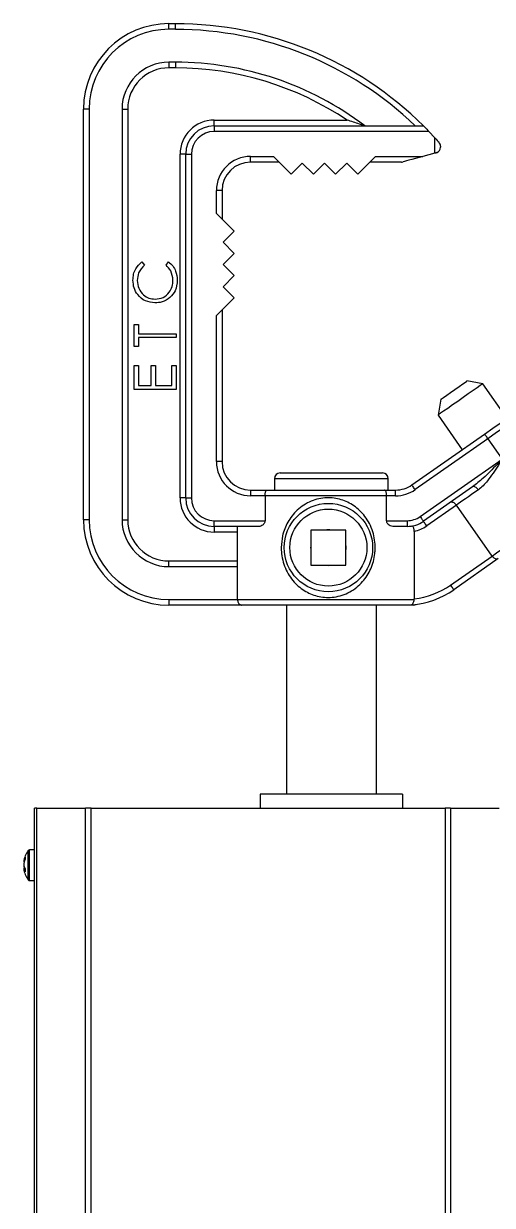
# Model space of a CAD drawing. Extents: x 8 to 113, y 1 to 87.
# Drawn here: x 13.85 to 17.96, y 43.08 to 53.45 of the extents above; entities that cross this region are included whole.
import ezdxf

# ---------------------------------------------------------------- set-up
doc = ezdxf.new("R2010")
doc.units = 0
doc.header["$MEASUREMENT"] = 0
doc.layers.add('OBJECT', color=7, linetype='CONTINUOUS')

msp = doc.modelspace()

# ---------------------------------------------------------------- linework, layer by layer
at = {"layer": 'OBJECT'}
for p, q in [((15.121, 53.401), (15.121, 53.451)), ((15.121, 53.451), (15.178, 53.451)), ((15.178, 53.401), (15.178, 53.451)), ((15.178, 53.401), (15.121, 53.401)), ((15.178, 53.113), (15.121, 53.113)), ((15.121, 53.113), (15.121, 53.063)), ((15.178, 53.063), (15.121, 53.063)), ((15.178, 53.113), (15.178, 53.063)), ((14.371, 49.096), (14.371, 52.701)), ((14.421, 52.701), (14.371, 52.701)), ((14.421, 52.701), (14.421, 49.096)), ((14.709, 52.701), (14.709, 49.096)), ((14.709, 52.701), (14.759, 52.701)), ((14.759, 52.701), (14.759, 49.096)), ((15.518, 52.554), (15.518, 52.604)), ((15.518, 52.604), (16.685, 52.604)), ((15.518, 52.554), (15.518, 52.504)), ((15.518, 52.554), (17.355, 52.554)), ((17.402, 52.504), (15.518, 52.504)), ((17.402, 52.504), (17.454, 52.448)), ((17.454, 52.314), (17.454, 52.448)), ((15.218, 49.287), (15.218, 52.304)), ((15.268, 52.304), (15.218, 52.304)), ((15.268, 49.287), (15.268, 52.304)), ((15.268, 52.304), (15.318, 52.304)), ((15.318, 52.304), (15.318, 49.287)), ((17.454, 52.314), (17.349, 52.285)), ((17.504, 52.374), (17.504, 52.366)), ((15.837, 52.285), (16.037, 52.285)), ((15.837, 52.235), (15.837, 52.285)), ((16.087, 52.235), (15.837, 52.235)), ((16.037, 52.285), (16.193, 52.129)), ((16.193, 52.129), (16.291, 52.226)), ((16.291, 52.226), (16.388, 52.129)), ((16.388, 52.129), (16.486, 52.226)), ((16.486, 52.226), (16.583, 52.129)), ((16.583, 52.129), (16.681, 52.226)), ((16.681, 52.226), (16.778, 52.129)), ((16.778, 52.129), (16.934, 52.285)), ((17.162, 52.235), (16.884, 52.235)), ((16.934, 52.285), (17.349, 52.285)), ((15.537, 51.785), (15.537, 51.985)), ((15.587, 51.985), (15.537, 51.985)), ((15.587, 51.985), (15.587, 51.735)), ((15.693, 51.629), (15.537, 51.785)), ((15.596, 51.531), (15.693, 51.629)), ((15.693, 51.434), (15.596, 51.531)), ((14.883, 51.36), (14.905, 51.331)), ((15.095, 51.331), (15.117, 51.36)), ((15.596, 51.336), (15.693, 51.434)), ((15.693, 51.239), (15.596, 51.336)), ((15.596, 51.141), (15.693, 51.239)), ((15.537, 50.888), (15.693, 51.044)), ((15.693, 51.044), (15.596, 51.141)), ((15.587, 50.938), (15.587, 49.606)), ((15.537, 49.606), (15.537, 50.888)), ((14.815, 50.809), (14.853, 50.809)), ((14.815, 50.615), (14.815, 50.809)), ((14.853, 50.809), (14.853, 50.729)), ((14.853, 50.729), (15.185, 50.729)), ((15.185, 50.696), (14.853, 50.696)), ((14.853, 50.696), (14.853, 50.615)), ((15.185, 50.729), (15.185, 50.696)), ((14.853, 50.615), (14.815, 50.615)), ((14.815, 50.449), (14.853, 50.449)), ((14.815, 50.24), (14.815, 50.449)), ((14.853, 50.449), (14.853, 50.273)), ((14.966, 50.273), (14.966, 50.449)), ((14.966, 50.449), (15.004, 50.449)), ((15.004, 50.449), (15.004, 50.273)), ((15.147, 50.273), (15.147, 50.449)), ((15.147, 50.449), (15.185, 50.449)), ((15.185, 50.449), (15.185, 50.24)), ((15.185, 50.24), (14.815, 50.24)), ((14.853, 50.273), (14.966, 50.273)), ((15.004, 50.273), (15.147, 50.273)), ((17.875, 50.289), (17.736, 50.314)), ((18.088, 49.985), (17.875, 50.289)), ((17.506, 50.153), (17.482, 50.014)), ((17.482, 50.014), (17.695, 49.71)), ((17.253, 49.401), (17.891, 49.848)), ((17.92, 49.807), (17.282, 49.36)), ((17.92, 49.807), (18.046, 49.627)), ((15.587, 49.606), (15.537, 49.606)), ((17.325, 49.123), (18.046, 49.627)), ((16.096, 49.506), (16.996, 49.506)), ((16.046, 49.456), (16.046, 49.356)), ((17.046, 49.456), (16.046, 49.456)), ((17.046, 49.356), (17.046, 49.456)), ((17.786, 49.384), (17.354, 49.082)), ((15.268, 49.287), (15.218, 49.287)), ((15.268, 49.287), (15.318, 49.287)), ((15.837, 49.356), (15.837, 49.306)), ((15.837, 49.356), (15.982, 49.356)), ((15.964, 49.306), (15.837, 49.306)), ((15.964, 49.306), (15.964, 49.087)), ((17.031, 49.306), (15.964, 49.306)), ((15.982, 49.356), (17.013, 49.356)), ((17.013, 49.356), (17.11, 49.356)), ((17.031, 49.087), (17.031, 49.306)), ((17.11, 49.306), (17.031, 49.306)), ((17.11, 49.306), (17.11, 49.356)), ((17.643, 49.223), (17.383, 49.041)), ((17.956, 48.777), (17.643, 49.223)), ((14.421, 49.096), (14.371, 49.096)), ((14.709, 49.096), (14.759, 49.096)), ((15.518, 49.037), (15.518, 49.087)), ((15.518, 49.087), (15.964, 49.087)), ((17.031, 49.087), (17.211, 49.087)), ((17.211, 49.087), (17.211, 49.037)), ((15.91, 49.037), (15.518, 49.037)), ((15.518, 49.037), (15.518, 48.987)), ((15.723, 48.987), (15.518, 48.987)), ((15.723, 48.684), (15.723, 49.037)), ((16.674, 49.005), (16.366, 49.005)), ((16.366, 49.005), (16.366, 48.697)), ((16.674, 48.697), (16.674, 49.005)), ((17.211, 49.037), (17.085, 49.037)), ((17.272, 48.993), (17.272, 48.4)), ((17.592, 48.522), (17.956, 48.777)), ((15.121, 48.684), (15.121, 48.734)), ((15.121, 48.734), (15.723, 48.734)), ((15.121, 48.684), (15.723, 48.684)), ((15.723, 48.396), (15.723, 48.684)), ((16.366, 48.697), (16.674, 48.697)), ((18.011, 48.755), (17.621, 48.481)), ((15.121, 48.396), (15.121, 48.346)), ((15.121, 48.396), (15.723, 48.396)), ((15.759, 48.346), (15.121, 48.346)), ((15.723, 48.396), (17.272, 48.396)), ((17.266, 48.346), (15.759, 48.346)), ((16.151, 48.346), (16.151, 46.686)), ((16.941, 46.686), (16.941, 48.346)), ((17.272, 48.396), (17.272, 48.4)), ((17.171, 46.686), (15.921, 46.686)), ((15.921, 46.686), (15.921, 46.563)), ((17.171, 46.686), (17.171, 46.563)), ((13.941, 39.788), (13.941, 46.563)), ((13.961, 46.563), (13.941, 46.563)), ((13.961, 39.788), (13.961, 46.563)), ((13.961, 46.563), (14.389, 46.563)), ((14.389, 39.788), (14.389, 46.563)), ((14.438, 46.563), (14.389, 46.563)), ((14.438, 46.563), (17.544, 46.563)), ((14.438, 39.788), (14.438, 46.563)), ((17.544, 46.563), (17.544, 39.788)), ((17.593, 46.563), (17.544, 46.563)), ((17.593, 46.563), (17.593, 39.788)), ((17.593, 46.563), (18.02, 46.563)), ((13.885, 46.166), (13.885, 46.191)), ((13.885, 45.934), (13.885, 46.166)), ((13.941, 46.198), (13.898, 46.198)), ((13.898, 46.171), (13.898, 46.198)), ((13.898, 45.928), (13.898, 46.171)), ((13.849, 46.088), (13.846, 46.088)), ((13.846, 46.063), (13.846, 46.059)), ((13.846, 46.059), (13.847, 46.059)), ((13.854, 46.038), (13.846, 46.037)), ((13.898, 45.928), (13.941, 45.928))]:
    msp.add_line(p, q, dxfattribs=at)
at = {"layer": 'OBJECT', "flags": 128}
for points in [[(17.355, 52.554), (17.356, 52.553), (17.358, 52.55), (17.363, 52.545), (17.369, 52.539), (17.376, 52.532), (17.384, 52.523), (17.393, 52.513), (17.402, 52.504)], [(17.454, 52.448), (17.465, 52.437), (17.474, 52.426), (17.483, 52.417), (17.491, 52.409)], [(17.468, 52.318), (17.463, 52.316), (17.459, 52.315), (17.454, 52.314)], [(17.349, 52.285), (17.316, 52.275), (17.283, 52.267), (17.253, 52.258), (17.227, 52.251), (17.204, 52.245), (17.187, 52.24), (17.175, 52.237)], [(17.875, 50.289), (17.869, 50.285), (17.853, 50.273), (17.826, 50.254), (17.79, 50.23), (17.748, 50.2), (17.702, 50.168), (17.655, 50.135), (17.609, 50.103), (17.567, 50.073), (17.531, 50.048), (17.504, 50.03), (17.488, 50.018), (17.482, 50.014)], [(17.506, 50.153), (17.513, 50.157), (17.531, 50.17), (17.558, 50.189), (17.593, 50.214), (17.631, 50.24), (17.667, 50.266), (17.699, 50.288), (17.722, 50.304), (17.734, 50.313), (17.736, 50.314)], [(17.891, 49.848), (17.964, 49.899), (18.036, 49.949), (18.104, 49.996), (18.166, 50.04), (18.222, 50.079), (18.27, 50.112), (18.308, 50.139), (18.336, 50.159), (18.353, 50.171), (18.359, 50.175)], [(18.429, 50.163), (18.427, 50.162), (18.416, 50.154), (18.393, 50.138), (18.36, 50.115), (18.318, 50.085), (18.266, 50.049), (18.206, 50.007), (18.141, 49.961), (18.07, 49.912), (17.996, 49.86), (17.92, 49.807)], [(17.92, 49.807), (17.914, 49.815), (17.909, 49.822), (17.904, 49.829), (17.9, 49.836), (17.896, 49.841), (17.893, 49.844), (17.892, 49.847), (17.891, 49.848)], [(17.282, 49.36), (17.277, 49.368), (17.271, 49.376), (17.266, 49.383), (17.262, 49.389), (17.258, 49.394), (17.256, 49.398), (17.254, 49.4), (17.253, 49.401)], [(17.836, 49.358), (17.83, 49.366), (17.823, 49.373), (17.816, 49.378), (17.809, 49.383), (17.802, 49.386), (17.796, 49.387), (17.79, 49.386), (17.786, 49.384)], [(17.956, 48.777), (17.994, 48.804), (18.043, 48.838), (18.1, 48.878), (18.164, 48.923), (18.234, 48.972), (18.309, 49.024), (18.386, 49.078), (18.464, 49.133), (18.54, 49.186), (18.614, 49.238), (18.683, 49.286), (18.746, 49.33), (18.801, 49.369), (18.847, 49.401), (18.883, 49.426), (18.908, 49.444), (18.922, 49.453), (18.924, 49.455)], [(17.836, 49.358), (17.805, 49.337), (17.776, 49.317), (17.749, 49.298), (17.724, 49.28), (17.701, 49.264), (17.679, 49.249), (17.66, 49.235), (17.643, 49.223)], [(17.325, 49.123), (17.331, 49.115), (17.336, 49.107), (17.341, 49.1), (17.346, 49.094), (17.349, 49.089), (17.352, 49.085), (17.353, 49.083), (17.354, 49.082)], [(17.383, 49.041), (17.377, 49.049), (17.372, 49.057), (17.367, 49.064), (17.362, 49.07), (17.359, 49.075), (17.356, 49.079), (17.355, 49.081), (17.354, 49.082)], [(17.621, 48.481), (17.62, 48.482), (17.619, 48.484), (17.616, 48.488), (17.612, 48.493), (17.608, 48.5), (17.603, 48.507), (17.598, 48.514), (17.592, 48.522)]]:
    msp.add_lwpolyline(points, dxfattribs=at)
at = {"layer": 'OBJECT'}
for radius in [0.388, 0.338]:
    msp.add_circle((16.52, 48.851), radius, dxfattribs=at)
for centre, radius, start, end in [((15.121, 52.701), 0.75, 90, 180), ((15.178, 50.361), 3.089, 45.2072, 90), ((15.121, 52.701), 0.7, 90, 180), ((15.178, 50.361), 3.039, 46.1647, 90), ((15.121, 52.701), 0.412, 90, 180), ((15.121, 52.701), 0.362, 90, 180), ((15.178, 50.361), 2.751, 52.8291, 90), ((15.178, 50.361), 2.701, 56.1083, 90), ((15.518, 52.304), 0.3, 90, 180), ((15.518, 52.304), 0.25, 90, 180), ((15.518, 52.304), 0.2, 90, 180), ((17.454, 52.374), 0.05, 0, 43.1786), ((17.454, 52.366), 0.05, 285.472, 0), ((15.837, 51.985), 0.3, 90, 180), ((15.837, 51.985), 0.25, 90, 180), ((17.162, 52.285), 0.05, 270, 285.472), ((15.837, 49.606), 0.3, 180, 270), ((15.837, 49.606), 0.25, 180, 270), ((16.096, 49.456), 0.05, 90, 180), ((16.996, 49.456), 0.05, 0, 90), ((17.11, 49.606), 0.25, 270, 305), ((15.518, 49.287), 0.3, 180, 270), ((15.518, 49.287), 0.25, 180, 270), ((15.518, 49.287), 0.2, 180, 270), ((17.11, 49.606), 0.3, 270, 305), ((15.121, 49.096), 0.75, 180, 270), ((15.121, 49.096), 0.7, 180, 270), ((15.121, 49.096), 0.412, 180, 270), ((15.121, 49.096), 0.362, 180, 270), ((17.211, 49.287), 0.2, 270, 305), ((17.211, 49.287), 0.25, 270, 305), ((16.52, 48.851), 0.156, 80.8155, 99.1845), ((17.211, 49.287), 0.3, 281.8148, 305), ((16.52, 48.851), 0.156, 170.8155, 189.1845), ((16.52, 48.851), 0.156, 350.8155, 9.1845), ((16.52, 48.851), 0.156, 260.8155, 279.1845), ((17.191, 49.096), 0.75, 274.6702, 305), ((17.191, 49.096), 0.7, 276.6779, 305), ((17.266, 48.396), 0.05, 270, 298.6118), ((14.065, 46.063), 0.221, 144.3318, 172.0078), ((13.898, 46.183), 0.015, 90, 144.3318), ((13.987, 46.074), 0.142, 154.8121, 174.0172), ((14, 46.05), 0.155, 155.8157, 173.9362), ((13.941, 46.081), 0.0963, 188.483, 211.0832), ((13.954, 46.124), 0.0959, 173.8935, 186.1065), ((13.995, 46.074), 0.15, 185.908, 194.1978), ((13.928, 46.049), 0.083, 188.3727, 213.3302), ((14.065, 46.063), 0.221, 187.9922, 215.6682), ((14.032, 46.017), 0.174, 175.4693, 184.5307), ((13.898, 45.943), 0.015, 215.6682, 270)]:
    msp.add_arc(centre, radius, start, end, dxfattribs=at)
for points, knots in [([(16.841, 52.554), (16.84, 52.554), (16.84, 52.554), (16.835, 52.556), (16.82, 52.56), (16.77, 52.577), (16.721, 52.593), (16.685, 52.604), (16.685, 52.604)], [0, 0, 0, 0, 0.034211, 0.076781, 0.150366, 0.36204, 0.99791, 1, 1, 1, 1]), ([(14.805, 51.198), (14.806, 51.216), (14.808, 51.25), (14.83, 51.31), (14.863, 51.341), (14.883, 51.36)], [0, 0, 0, 0, 0.28084, 0.561441, 1, 1, 1, 1]), ([(15.117, 51.36), (15.13, 51.348), (15.156, 51.325), (15.187, 51.271), (15.192, 51.226), (15.194, 51.199)], [0, 0, 0, 0, 0.280397, 0.560819, 1, 1, 1, 1]), ([(14.905, 51.331), (14.885, 51.309), (14.849, 51.271), (14.845, 51.219), (14.843, 51.196)], [0, 0, 0, 0, 0.5583842, 1, 1, 1, 1]), ([(15.156, 51.199), (15.153, 51.227), (15.146, 51.278), (15.11, 51.315), (15.095, 51.331)], [0, 0, 0, 0, 0.5587747, 1, 1, 1, 1]), ([(14.998, 50.999), (14.969, 51.003), (14.911, 51.009), (14.847, 51.064), (14.81, 51.13), (14.807, 51.175), (14.805, 51.198)], [0, 0, 0, 0, 0.279511, 0.55908, 0.779375, 1, 1, 1, 1]), ([(14.843, 51.196), (14.846, 51.173), (14.851, 51.125), (14.891, 51.07), (14.944, 51.037), (14.981, 51.034), (15, 51.032)], [0, 0, 0, 0, 0.279865, 0.559533, 0.779673, 1, 1, 1, 1]), ([(15, 51.032), (15.024, 51.035), (15.072, 51.041), (15.123, 51.087), (15.152, 51.142), (15.155, 51.18), (15.156, 51.199)], [0, 0, 0, 0, 0.279431, 0.558928, 0.779288, 1, 1, 1, 1]), ([(15.194, 51.199), (15.191, 51.166), (15.186, 51.108), (15.147, 51.065), (15.129, 51.046)], [0, 0, 0, 0, 0.559803, 1, 1, 1, 1]), ([(15.129, 51.046), (15.107, 51.031), (15.067, 51.003), (15.019, 51), (14.998, 50.999)], [0, 0, 0, 0, 0.55902, 1, 1, 1, 1]), ([(18.046, 49.627), (18.045, 49.627), (18.03, 49.611), (17.975, 49.555), (17.892, 49.468), (17.817, 49.409), (17.786, 49.384)], [0, 0, 0, 0, 0.002856, 0.178549, 0.654943, 1, 1, 1, 1]), ([(18.046, 49.627), (18.045, 49.627), (18.034, 49.609), (18.008, 49.567), (17.965, 49.503), (17.921, 49.442), (17.878, 49.392), (17.85, 49.37), (17.836, 49.358)], [0, 0, 0, 0, 0.00275, 0.176453, 0.41307, 0.649433, 0.824954, 1, 1, 1, 1]), ([(15.964, 49.306), (15.964, 49.311), (15.964, 49.322), (15.967, 49.336), (15.971, 49.348), (15.977, 49.354), (15.981, 49.356), (15.982, 49.356), (15.982, 49.356)], [0, 0, 0, 0, 0.197777, 0.395365, 0.598087, 0.812873, 0.995764, 1, 1, 1, 1]), ([(16.106, 48.851), (16.108, 48.886), (16.114, 48.964), (16.16, 49.079), (16.228, 49.168), (16.303, 49.226), (16.367, 49.26), (16.435, 49.281), (16.524, 49.293), (16.634, 49.278), (16.751, 49.221), (16.831, 49.143), (16.882, 49.062), (16.911, 48.992), (16.928, 48.917), (16.932, 48.853), (16.926, 48.766), (16.898, 48.662), (16.836, 48.565), (16.77, 48.501), (16.71, 48.461), (16.642, 48.431), (16.552, 48.41), (16.438, 48.414), (16.316, 48.462), (16.212, 48.547), (16.148, 48.647), (16.117, 48.742), (16.107, 48.803), (16.106, 48.84), (16.106, 48.851)], [0, 0, 0, 0, 0.038557, 0.086259, 0.13774, 0.164848, 0.19284, 0.21832, 0.244777, 0.291561, 0.338408, 0.390219, 0.418636, 0.447907, 0.475254, 0.503564, 0.519256, 0.571194, 0.622135, 0.649326, 0.677297, 0.704216, 0.732173, 0.78088, 0.827066, 0.87637, 0.931346, 0.959206, 0.987982, 1, 1, 1, 1]), ([(17.031, 49.306), (17.031, 49.311), (17.031, 49.322), (17.028, 49.336), (17.024, 49.348), (17.018, 49.354), (17.014, 49.356), (17.013, 49.356), (17.013, 49.356)], [0, 0, 0, 0, 0.197777, 0.395365, 0.598087, 0.812873, 0.995764, 1, 1, 1, 1]), ([(17.643, 49.223), (17.64, 49.227), (17.634, 49.235), (17.623, 49.244), (17.611, 49.249), (17.599, 49.251), (17.592, 49.249), (17.589, 49.247), (17.589, 49.247)], [0, 0, 0, 0, 0.175268, 0.35011, 0.53565, 0.748677, 0.996491, 1, 1, 1, 1]), ([(15.964, 49.087), (15.963, 49.082), (15.962, 49.074), (15.956, 49.061), (15.945, 49.048), (15.928, 49.039), (15.916, 49.037), (15.91, 49.037)], [0, 0, 0, 0, 0.132532, 0.264234, 0.462925, 0.750207, 1, 1, 1, 1]), ([(17.085, 49.037), (17.077, 49.038), (17.063, 49.04), (17.047, 49.051), (17.037, 49.064), (17.032, 49.076), (17.032, 49.083), (17.031, 49.087)], [0, 0, 0, 0, 0.339642, 0.594765, 0.76704, 0.899951, 1, 1, 1, 1]), ([(17.272, 48.993), (17.272, 48.998), (17.272, 49.009), (17.269, 49.023), (17.265, 49.034), (17.259, 49.04), (17.255, 49.04), (17.253, 49.04)], [0, 0, 0, 0, 0.198062, 0.396401, 0.589178, 0.783035, 1, 1, 1, 1]), ([(18.011, 48.755), (18.011, 48.755), (18.008, 48.752), (18, 48.75), (17.988, 48.751), (17.976, 48.757), (17.965, 48.765), (17.959, 48.773), (17.956, 48.777)], [0, 0, 0, 0, 0.00339, 0.262708, 0.472043, 0.654492, 0.827049, 1, 1, 1, 1]), ([(15.723, 48.396), (15.723, 48.391), (15.724, 48.381), (15.728, 48.368), (15.735, 48.357), (15.745, 48.349), (15.754, 48.346), (15.759, 48.346), (15.759, 48.346), (15.759, 48.346)], [0, 0, 0, 0, 0.165077, 0.329702, 0.505292, 0.712023, 0.958589, 0.996741, 1, 1, 1, 1]), ([(17.252, 48.348), (17.251, 48.348), (17.25, 48.348), (17.252, 48.349), (17.258, 48.354), (17.265, 48.363), (17.271, 48.377), (17.272, 48.389), (17.272, 48.395), (17.272, 48.396)], [0, 0, 0, 0, 0.060686, 0.121036, 0.287634, 0.556103, 0.771113, 0.95655, 1, 1, 1, 1])]:
    msp.add_open_spline(points, degree=3, knots=knots, dxfattribs=at)

doc.saveas('drawing.dxf')
